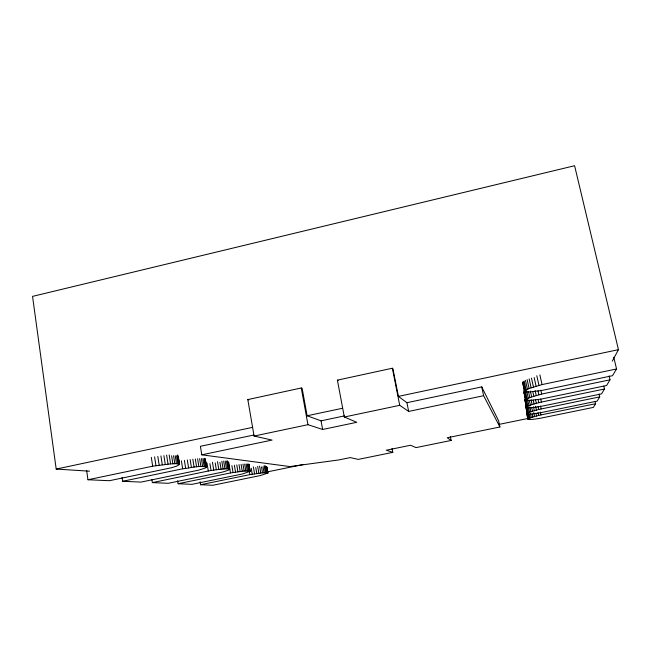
<?xml version="1.0" encoding="UTF-8"?>
<svg xmlns="http://www.w3.org/2000/svg" width="651" height="651" viewBox="0 0 651 651"><rect width="100%" height="100%" fill="white"/><g stroke="black" fill="none" stroke-linecap="round" stroke-linejoin="round"><path stroke-width="0.98" d="M177.642 480.788L178.105 483.734L191.972 484.344L242.424 473.985L250.106 471.34L248.959 464.366M200.15 481.74L200.63 484.726L212.836 485.272L260.384 475.539L267.83 473.082L266.861 467.011M610.011 379.826L606.577 385.506L541.518 399.006L530.036 400.446L525.544 399.926L529.808 397.541L541.697 394.042L610.011 379.826L609.084 375.896M604.47 389.013L601.54 393.879L541.241 406.322C520.304 409.918 523.843 406.11 541.404 402.066L604.47 389.013L603.794 386.108M178.317 456.571L179.554 464.407L176.763 466.108L171.246 467.8L109.433 480.707L87.966 479.754L86.681 470.722M599.717 396.89L597.187 401.097L541.014 412.636C521.581 416.005 524.616 412.758 541.152 408.958L599.717 396.89L599.05 394.01M595.608 403.718L593.387 407.396L540.81 418.162C522.672 421.319 525.324 418.52 540.924 414.931L595.608 403.718L595.152 401.789M612.282 361.134L618.45 349.66L574.597 165.728L32.55 296.384L56.198 469.07L89.537 471.186M616.546 368.971L612.493 375.708L541.827 390.454L529.369 391.943L525.341 391.796L524.478 391.251L529.1 388.509L542.047 384.586L616.546 368.971L613.763 357.228M122.062 477.338L122.648 481.284L140.998 482.098L198.498 470.168L204.959 468.159L206.627 467.068L205.325 459.085M253.768 435.039L200.41 446.301L201.786 454.821L272.069 440.076L254.085 436.048L247.811 399.576L301.275 387.98L302.145 388.395L307.126 415.777L321.033 420.839L344.403 415.899M254.085 436.048L307.939 424.688L322.627 429.473L356.772 422.312L344.338 417.006L337.405 380.143L392.374 368.222L392.919 368.718L398.404 396.394L406.924 402.7L408.665 411.424L483.612 395.702L499.919 426.983L447.229 437.757L451.159 440.45L416.022 447.611L410.529 445.268L386.287 450.223L392.805 452.355L392.048 448.466M56.198 469.07L252.572 427.365M307.126 415.777L342.353 408.299M398.404 396.394L618.45 349.66M406.924 402.7L481.74 386.906L498.593 420.79L499.919 426.983M344.338 417.006L399.722 405.321L408.665 411.424M87.966 479.754L152.676 466.189L170.578 463.894L176.494 463.675L179.554 464.407M122.648 481.284L182.654 468.793C190.442 468.102 199.084 465.196 206.627 467.068M152.358 482.603L208.296 471.023C211.949 470.006 244.035 466.01 221.983 472.211L168.235 483.302L152.358 482.603L151.911 479.657M178.105 483.734L230.487 472.943L244.141 471.047L250.114 471.129M200.63 484.726L249.878 474.628L262.524 472.838L267.878 472.886M267.651 471.829L303.382 464.505M498.568 424.493L528.4 418.381M392.805 452.355L358.286 459.394L350.254 457.596L338.878 459.923L289.947 466.572L201.786 454.821M247.811 399.576L248.877 399.942M337.405 380.143L338.154 380.591M539.874 374.878L542.047 384.586M540.826 390.152L541.697 394.042M536.798 375.717L538.963 385.4M540.737 399.087L541.404 402.066M538.003 390.893L538.865 394.775M534.145 377.515L536.082 386.214M540.485 405.988L541.152 408.958M538.125 399.763L538.784 402.733M540.289 412.059L540.924 414.931M535.146 390.657L536.229 395.507M538.06 406.598L538.719 409.56M531.476 378.085L533.462 387.011M535.472 399.437L536.343 403.384M538.019 412.62L538.654 415.493M532.738 391.373L533.812 396.215M535.578 406.216L536.448 410.163M529.149 378.874L531.118 387.776M533.242 400.08L534.113 404.027M535.903 413.173L536.538 416.038M530.378 391.096L531.664 396.898M533.503 406.802L534.373 410.74M527.131 379.631L529.1 388.509M531.037 399.714L532.127 404.637M533.722 412.604L534.601 416.575M528.531 391.764L529.808 397.541M531.655 407.363L532.526 411.294M525.463 380.339L527.424 389.184M529.32 400.308L530.41 405.215M532.217 414.109L532.868 417.079M526.732 391.202L528.262 398.135M524.161 380.981L526.106 389.811M529.841 406.916L530.923 411.814M527.684 399.869L528.978 405.744M530.5 413.605L531.371 417.551M523.233 381.567L525.178 390.364M525.528 391.772L527.058 398.681M528.514 407.404L529.597 412.295M522.696 382.08L524.722 391.568M526.569 400.373L527.855 406.224M522.558 382.511L526.195 399.161M529.263 414.044L530.126 417.983M523.746 390.746L525.691 399.584M527.261 406.875L528.547 412.726M524.047 392.382L527.058 406.655M523.819 392.089L525.544 399.926M524.877 399.25L526.594 407.013M528.067 413.458L529.149 418.373M525.162 400.78L527.806 413.1M524.747 399.568L526.456 407.314M525.87 406.631L528.449 418.715M525.748 406.908L527.237 413.686M528.116 417.56L528.547 419.504M526.537 412.156L528.091 419.399M526.423 412.4L527.92 419.228M481.74 386.906L483.612 395.702M450.354 436.536L451.159 440.45M392.374 368.222L399.722 405.321M321.033 420.839L322.627 429.473M301.275 387.98L307.939 424.688M266.812 467.215L267.83 473.082M266.625 466.848L267.651 472.74M267.17 471.373L267.504 473.326M266.121 466.743L267.138 472.65M265.169 465.709L266.365 472.618M264.135 465.709L265.331 472.634M263.012 466.759L264.037 472.707M261.499 466.881L262.524 472.838M259.594 466.059L260.791 473.025M257.674 466.279L258.87 473.253M255.762 467.548L256.787 473.537M253.377 466.865L254.574 473.863M251.237 468.224L252.262 474.229M248.91 464.334L250.106 471.34M248.666 464.187L249.821 470.974M248.617 464.611L249.292 468.606M248.08 464.073L249.235 470.868M249.374 471.625L249.878 474.628M247.209 464.008L248.365 470.828M246.054 464.008L247.217 470.844M244.638 464.065L245.801 470.917M242.978 464.187L244.141 471.047M241.098 464.366L242.253 471.243M239.015 464.602L240.17 471.487M236.761 464.887L237.924 471.788M234.376 465.221L235.532 472.13M231.886 465.603L233.042 472.52M228.68 462.145L230.487 472.943M228.314 461.95L229.477 468.948M227.468 460.818L228.802 468.834M226.524 461.022L227.809 468.777M225.23 461.014L226.524 468.793M223.659 461.071L224.961 468.866M221.836 461.185L223.13 469.005M219.932 462.348L221.063 469.208M217.499 461.616L218.793 469.469M215.212 462.902L216.344 469.786M212.462 462.275L213.756 470.152M209.931 463.667L211.054 470.567M207.01 463.121L208.296 471.023M205.203 458.809L206.505 466.808M205.106 459.427L205.757 463.398M206.082 465.392L206.408 467.377M204.739 458.589L206.05 466.612M203.983 458.695L205.244 466.482M202.843 458.613L204.113 466.425M201.395 458.597L202.664 466.433M199.637 458.654L200.907 466.507M197.611 458.776L198.881 466.645M195.324 458.971L196.602 466.857M192.826 459.224L194.096 467.133M190.149 459.549L191.418 467.467M187.317 459.932L188.587 467.866M184.388 460.363L185.649 468.305M181.393 460.843L182.654 468.793M177.943 455.277L179.342 464.122M178.162 456.937L179.09 462.796M177.357 455.025L178.756 463.903M176.551 455.838L177.804 463.756M175.241 455.741L176.494 463.675M173.581 455.716L174.834 463.675M171.604 455.765L172.857 463.748M169.17 454.886L170.578 463.894M166.623 455.09L168.039 464.114M163.897 455.627L165.264 464.407M160.927 455.969L162.294 464.765M157.819 456.375L159.178 465.188M154.596 456.839L155.955 465.668M151.325 457.352L152.676 466.189"/></g></svg>
